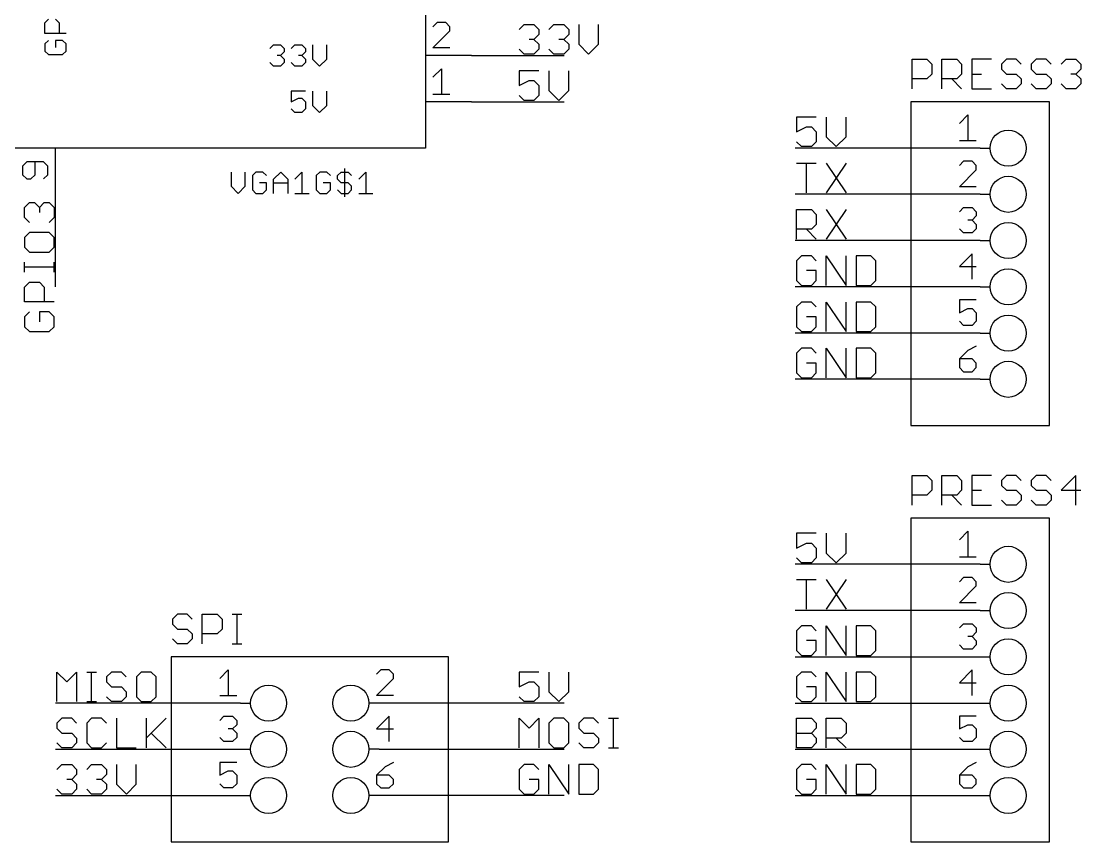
# Model space of a CAD drawing. Extents: x 58.5 to 152.9, y 20.3 to 109.
# Drawn here: x 94.6 to 152.9, y 20.3 to 65.4 of the extents above; entities that cross this region are included whole.
import ezdxf

# ---------------------------------------------------------------- set-up
doc = ezdxf.new("R2010")
doc.units = 0
for name, color, linetype in [('91', 82, 'CONTINUOUS'), ('94', 22, 'CONTINUOUS'), ('95', 253, 'CONTINUOUS')]:
    doc.layers.add(name, color=color, linetype=linetype)

msp = doc.modelspace()

# ---------------------------------------------------------------- linework, layer by layer
at = {"layer": '91'}
for p, q in [((119.38, 63.5), (124.46, 63.5)), ((119.38, 60.96), (124.46, 60.96)), ((147.32, 58.42), (137.16, 58.42)), ((96.52, 50.8), (96.52, 55.88)), ((147.32, 55.88), (137.16, 55.88)), ((147.32, 53.34), (137.16, 53.34)), ((147.32, 50.8), (137.16, 50.8)), ((147.32, 48.26), (137.16, 48.26)), ((147.32, 45.72), (137.16, 45.72)), ((147.32, 35.56), (137.16, 35.56)), ((147.32, 33.02), (137.16, 33.02)), ((137.16, 30.48), (147.32, 30.48)), ((106.68, 27.94), (96.52, 27.94)), ((124.46, 27.94), (114.3, 27.94)), ((137.16, 27.94), (147.32, 27.94)), ((96.52, 25.4), (106.68, 25.4)), ((114.3, 25.4), (124.46, 25.4)), ((137.16, 25.4), (147.32, 25.4)), ((96.52, 22.86), (106.68, 22.86)), ((124.46, 22.86), (114.3, 22.86)), ((137.16, 22.86), (147.32, 22.86))]:
    msp.add_line(p, q, dxfattribs=at)
at = {"layer": '94'}
for p, q in [((116.84, 81.28), (116.84, 58.42)), ((95.9348, 65.3049), (96.1297, 65.4998)), ((95.9348, 64.7202), (95.9348, 65.3049)), ((96.5195, 65.4998), (96.7144, 65.3049)), ((96.7144, 65.3049), (96.7144, 64.7202)), ((97.1042, 64.7202), (95.9348, 64.7202)), ((96.1297, 64.3304), (95.9348, 64.1355)), ((95.9348, 64.1355), (95.9348, 63.7457)), ((96.9093, 64.3304), (96.5195, 64.3304)), ((96.5195, 64.3304), (96.5195, 63.9406)), ((97.1042, 64.1355), (96.9093, 64.3304)), ((97.1042, 63.7457), (97.1042, 64.1355)), ((108.3026, 63.8903), (108.4975, 64.0852)), ((108.4975, 64.0852), (108.8873, 64.0852)), ((108.8873, 64.0852), (109.0822, 63.8903)), ((109.472, 63.8903), (109.6669, 64.0852)), ((109.6669, 64.0852), (110.0567, 64.0852)), ((110.0567, 64.0852), (110.2516, 63.8903)), ((110.6414, 64.0852), (110.6414, 63.3056)), ((111.421, 63.3056), (111.421, 64.0852)), ((95.9348, 63.7457), (96.1297, 63.5508)), ((96.1297, 63.5508), (96.9093, 63.5508)), ((96.9093, 63.5508), (97.1042, 63.7457)), ((108.8873, 63.5005), (108.6924, 63.5005)), ((109.0822, 63.6954), (108.8873, 63.5005)), ((108.8873, 63.5005), (109.0822, 63.3056)), ((109.0822, 63.8903), (109.0822, 63.6954)), ((110.0567, 63.5005), (109.8618, 63.5005)), ((110.2516, 63.6954), (110.0567, 63.5005)), ((110.0567, 63.5005), (110.2516, 63.3056)), ((110.2516, 63.8903), (110.2516, 63.6954)), ((119.38, 63.5), (116.84, 63.5)), ((108.4975, 62.9158), (108.3026, 63.1107)), ((108.8873, 62.9158), (108.4975, 62.9158)), ((109.0822, 63.1107), (108.8873, 62.9158)), ((109.0822, 63.3056), (109.0822, 63.1107)), ((109.6669, 62.9158), (109.472, 63.1107)), ((110.0567, 62.9158), (109.6669, 62.9158)), ((110.2516, 63.1107), (110.0567, 62.9158)), ((110.2516, 63.3056), (110.2516, 63.1107)), ((110.6414, 63.3056), (111.0312, 62.9158)), ((111.0312, 62.9158), (111.421, 63.3056)), ((110.2516, 61.5452), (109.472, 61.5452)), ((109.472, 61.5452), (109.472, 60.9605)), ((109.472, 60.9605), (109.8618, 61.1554)), ((109.8618, 61.1554), (110.0567, 61.1554)), ((110.0567, 61.1554), (110.2516, 60.9605)), ((110.6414, 61.5452), (110.6414, 60.7656)), ((111.421, 60.7656), (111.421, 61.5452)), ((109.6669, 60.3758), (109.472, 60.5707)), ((110.2516, 60.5707), (110.0567, 60.3758)), ((110.2516, 60.9605), (110.2516, 60.5707)), ((110.6414, 60.7656), (111.0312, 60.3758)), ((111.0312, 60.3758), (111.421, 60.7656)), ((119.38, 60.96), (116.84, 60.96)), ((151.13, 60.96), (143.51, 60.96)), ((143.51, 60.96), (143.51, 43.18)), ((151.13, 43.18), (151.13, 60.96)), ((110.0567, 60.3758), (109.6669, 60.3758)), ((116.84, 58.42), (76.2, 58.42)), ((96.52, 55.88), (96.52, 58.42)), ((147.32, 58.42), (147.8788, 58.42)), ((147.32, 55.88), (147.8788, 55.88)), ((147.32, 53.34), (147.8788, 53.34)), ((147.32, 50.8), (147.8788, 50.8)), ((147.32, 48.26), (147.8788, 48.26)), ((147.32, 45.72), (147.8788, 45.72)), ((143.51, 43.18), (151.13, 43.18)), ((151.13, 38.1), (143.51, 38.1)), ((143.51, 38.1), (143.51, 20.32)), ((151.13, 20.32), (151.13, 38.1)), ((147.32, 35.56), (147.8788, 35.56)), ((147.32, 33.02), (147.8788, 33.02)), ((118.11, 30.48), (102.87, 30.48)), ((102.87, 30.48), (102.87, 20.32)), ((118.11, 20.32), (118.11, 30.48)), ((147.32, 30.48), (147.8788, 30.48)), ((106.68, 27.94), (107.2388, 27.94)), ((114.3, 27.94), (113.7412, 27.94)), ((147.32, 27.94), (147.8788, 27.94)), ((106.68, 25.4), (107.2388, 25.4)), ((114.3, 25.4), (113.7412, 25.4)), ((147.32, 25.4), (147.8788, 25.4)), ((106.68, 22.86), (107.2388, 22.86)), ((114.3, 22.86), (113.7412, 22.86)), ((147.32, 22.86), (147.8788, 22.86)), ((102.87, 20.32), (118.11, 20.32)), ((143.51, 20.32), (151.13, 20.32))]:
    msp.add_line(p, q, dxfattribs=at)
for centre in [(148.8694, 58.42), (148.8694, 55.88), (148.8694, 53.34), (148.8694, 50.8), (148.8694, 48.26), (148.8694, 45.72), (148.8694, 35.56), (148.8694, 33.02), (148.8694, 30.48), (108.2294, 27.94), (112.7506, 27.94), (148.8694, 27.94), (108.2294, 25.4), (112.7506, 25.4), (148.8694, 25.4), (108.2294, 22.86), (112.7506, 22.86), (148.8694, 22.86)]:
    msp.add_circle(centre, 0.9906, dxfattribs=at)
at = {"layer": '95'}
for p, q in [((117.4921, 65.3173), (117.2591, 65.0843)), ((117.9582, 65.3173), (117.4921, 65.3173)), ((118.1912, 65.0843), (117.9582, 65.3173)), ((117.2591, 63.9191), (118.1912, 64.8512)), ((118.1912, 64.8512), (118.1912, 65.0843)), ((121.9962, 64.932), (122.2674, 65.2032)), ((122.2674, 65.2032), (122.8097, 65.2032)), ((122.8097, 65.2032), (123.0809, 64.932)), ((123.0809, 64.6609), (122.8097, 64.3897)), ((123.0809, 64.932), (123.0809, 64.6609)), ((123.6334, 64.932), (123.9045, 65.2032)), ((123.9045, 65.2032), (124.4469, 65.2032)), ((124.4469, 65.2032), (124.718, 64.932)), ((124.718, 64.6609), (124.4469, 64.3897)), ((124.718, 64.932), (124.718, 64.6609)), ((125.2705, 65.2032), (125.2705, 64.1185)), ((126.3552, 64.1185), (126.3552, 65.2032)), ((122.8097, 64.3897), (122.5385, 64.3897)), ((122.8097, 64.3897), (123.0809, 64.1185)), ((123.0809, 64.1185), (123.0809, 63.8474)), ((124.4469, 64.3897), (124.1757, 64.3897)), ((124.4469, 64.3897), (124.718, 64.1185)), ((124.718, 64.1185), (124.718, 63.8474)), ((125.2705, 64.1185), (125.8128, 63.5762)), ((125.8128, 63.5762), (126.3552, 64.1185)), ((118.1912, 63.9191), (117.2591, 63.9191)), ((122.2674, 63.5762), (121.9962, 63.8474)), ((122.8097, 63.5762), (122.2674, 63.5762)), ((123.0809, 63.8474), (122.8097, 63.5762)), ((123.9045, 63.5762), (123.6334, 63.8474)), ((124.4469, 63.5762), (123.9045, 63.5762)), ((124.718, 63.8474), (124.4469, 63.5762)), ((143.5862, 61.6712), (143.5862, 63.2982)), ((143.5862, 63.2982), (144.3997, 63.2982)), ((144.3997, 63.2982), (144.6709, 63.027)), ((144.6709, 63.027), (144.6709, 62.4847)), ((145.2234, 61.6712), (145.2234, 63.2982)), ((145.2234, 63.2982), (146.0369, 63.2982)), ((146.0369, 63.2982), (146.308, 63.027)), ((146.308, 63.027), (146.308, 62.4847)), ((147.9452, 63.2982), (146.8605, 63.2982)), ((146.8605, 63.2982), (146.8605, 61.6712)), ((148.7688, 63.2982), (148.4977, 63.027)), ((148.4977, 63.027), (148.4977, 62.7559)), ((149.3112, 63.2982), (148.7688, 63.2982)), ((149.5823, 63.027), (149.3112, 63.2982)), ((150.406, 63.2982), (150.1348, 63.027)), ((150.1348, 63.027), (150.1348, 62.7559)), ((150.9483, 63.2982), (150.406, 63.2982)), ((151.2195, 63.027), (150.9483, 63.2982)), ((151.772, 63.027), (152.0431, 63.2982)), ((152.0431, 63.2982), (152.5855, 63.2982)), ((152.5855, 63.2982), (152.8566, 63.027)), ((152.8566, 63.027), (152.8566, 62.7559)), ((117.2591, 62.3112), (117.7252, 62.7773)), ((117.7252, 62.7773), (117.7252, 61.3791)), ((123.0809, 62.6632), (121.9962, 62.6632)), ((121.9962, 62.6632), (121.9962, 61.8497)), ((123.6334, 62.6632), (123.6334, 61.5785)), ((124.718, 61.5785), (124.718, 62.6632)), ((144.6709, 62.4847), (144.3997, 62.2135)), ((146.308, 62.4847), (146.0369, 62.2135)), ((146.8605, 62.4847), (147.4028, 62.4847)), ((148.4977, 62.7559), (148.7688, 62.4847)), ((148.7688, 62.4847), (149.3112, 62.4847)), ((149.3112, 62.4847), (149.5823, 62.2135)), ((150.1348, 62.7559), (150.406, 62.4847)), ((150.406, 62.4847), (150.9483, 62.4847)), ((150.9483, 62.4847), (151.2195, 62.2135)), ((152.5855, 62.4847), (152.3143, 62.4847)), ((152.8566, 62.7559), (152.5855, 62.4847)), ((152.5855, 62.4847), (152.8566, 62.2135)), ((121.9962, 61.8497), (122.5385, 62.1209)), ((122.5385, 62.1209), (122.8097, 62.1209)), ((122.8097, 62.1209), (123.0809, 61.8497)), ((123.0809, 61.8497), (123.0809, 61.3074)), ((144.3997, 62.2135), (143.5862, 62.2135)), ((146.0369, 62.2135), (145.2234, 62.2135)), ((145.7657, 62.2135), (146.308, 61.6712)), ((148.7688, 61.6712), (148.4977, 61.9424)), ((149.5823, 61.9424), (149.3112, 61.6712)), ((149.5823, 62.2135), (149.5823, 61.9424)), ((150.406, 61.6712), (150.1348, 61.9424)), ((151.2195, 61.9424), (150.9483, 61.6712)), ((151.2195, 62.2135), (151.2195, 61.9424)), ((152.0431, 61.6712), (151.772, 61.9424)), ((152.8566, 61.9424), (152.5855, 61.6712)), ((152.8566, 62.2135), (152.8566, 61.9424)), ((117.2591, 61.3791), (118.1912, 61.3791)), ((122.2674, 61.0362), (121.9962, 61.3074)), ((123.0809, 61.3074), (122.8097, 61.0362)), ((123.6334, 61.5785), (124.1757, 61.0362)), ((124.1757, 61.0362), (124.718, 61.5785)), ((146.8605, 61.6712), (147.9452, 61.6712)), ((149.3112, 61.6712), (148.7688, 61.6712)), ((150.9483, 61.6712), (150.406, 61.6712)), ((152.5855, 61.6712), (152.0431, 61.6712)), ((122.8097, 61.0362), (122.2674, 61.0362)), ((138.3209, 60.1232), (137.2362, 60.1232)), ((137.2362, 60.1232), (137.2362, 59.3097)), ((138.8734, 60.1232), (138.8734, 59.0385)), ((139.958, 59.0385), (139.958, 60.1232)), ((146.1834, 59.7712), (146.6495, 60.2373)), ((146.6495, 60.2373), (146.6495, 58.8391)), ((137.2362, 59.3097), (137.7785, 59.5809)), ((137.7785, 59.5809), (138.0497, 59.5809)), ((138.0497, 59.5809), (138.3209, 59.3097)), ((138.3209, 59.3097), (138.3209, 58.7674)), ((138.8734, 59.0385), (139.4157, 58.4962)), ((139.4157, 58.4962), (139.958, 59.0385)), ((146.1834, 58.8391), (147.1156, 58.8391)), ((137.5074, 58.4962), (137.2362, 58.7674)), ((138.0497, 58.4962), (137.5074, 58.4962)), ((138.3209, 58.7674), (138.0497, 58.4962)), ((94.9357, 57.6568), (94.7027, 57.4237)), ((95.8679, 57.6568), (94.9357, 57.6568)), ((95.4018, 56.9577), (95.4018, 57.6568)), ((96.1009, 57.4237), (95.8679, 57.6568)), ((146.4165, 57.6973), (146.1834, 57.4643)), ((146.8825, 57.6973), (146.4165, 57.6973)), ((147.1156, 57.4643), (146.8825, 57.6973)), ((94.7027, 57.4237), (94.7027, 56.9577)), ((96.1009, 56.9577), (96.1009, 57.4237)), ((106.165, 57.1002), (106.165, 56.3206)), ((106.9446, 56.3206), (106.9446, 57.1002)), ((107.5293, 57.1002), (107.3344, 56.9053)), ((107.9191, 57.1002), (107.5293, 57.1002)), ((108.114, 56.9053), (107.9191, 57.1002)), ((108.5038, 56.7104), (108.8936, 57.1002)), ((108.8936, 57.1002), (109.2834, 56.7104)), ((109.6732, 56.7104), (110.063, 57.1002)), ((110.063, 57.1002), (110.063, 55.9308)), ((111.0375, 57.1002), (110.8426, 56.9053)), ((111.4273, 57.1002), (111.0375, 57.1002)), ((111.6222, 56.9053), (111.4273, 57.1002)), ((112.012, 56.9053), (112.2069, 57.1002)), ((112.2069, 57.1002), (112.5967, 57.1002)), ((112.4018, 57.2951), (112.4018, 55.7359)), ((112.5967, 57.1002), (112.7916, 56.9053)), ((113.1814, 56.7104), (113.5712, 57.1002)), ((113.5712, 57.1002), (113.5712, 55.9308)), ((137.2362, 57.5832), (138.3209, 57.5832)), ((137.7785, 55.9562), (137.7785, 57.5832)), ((138.8734, 57.5832), (139.958, 55.9562)), ((139.958, 57.5832), (138.8734, 55.9562)), ((146.1834, 56.2991), (147.1156, 57.2312)), ((147.1156, 57.2312), (147.1156, 57.4643)), ((94.7027, 56.9577), (94.9357, 56.7246)), ((94.9357, 56.7246), (95.1688, 56.7246)), ((95.1688, 56.7246), (95.4018, 56.9577)), ((95.8679, 56.7246), (96.1009, 56.9577)), ((107.3344, 56.9053), (107.3344, 56.1257)), ((108.114, 56.5155), (107.7242, 56.5155)), ((108.114, 56.1257), (108.114, 56.5155)), ((108.5038, 55.9308), (108.5038, 56.7104)), ((108.5038, 56.5155), (109.2834, 56.5155)), ((109.2834, 56.7104), (109.2834, 55.9308)), ((110.8426, 56.9053), (110.8426, 56.1257)), ((111.6222, 56.5155), (111.2324, 56.5155)), ((111.6222, 56.1257), (111.6222, 56.5155)), ((112.012, 56.7104), (112.012, 56.9053)), ((112.2069, 56.5155), (112.012, 56.7104)), ((112.5967, 56.5155), (112.2069, 56.5155)), ((112.7916, 56.3206), (112.5967, 56.5155)), ((106.165, 56.3206), (106.5548, 55.9308)), ((106.5548, 55.9308), (106.9446, 56.3206)), ((107.3344, 56.1257), (107.5293, 55.9308)), ((107.5293, 55.9308), (107.9191, 55.9308)), ((107.9191, 55.9308), (108.114, 56.1257)), ((109.6732, 55.9308), (110.4528, 55.9308)), ((110.8426, 56.1257), (111.0375, 55.9308)), ((111.0375, 55.9308), (111.4273, 55.9308)), ((111.4273, 55.9308), (111.6222, 56.1257)), ((112.012, 56.1257), (112.2069, 55.9308)), ((112.2069, 55.9308), (112.5967, 55.9308)), ((112.5967, 55.9308), (112.7916, 56.1257)), ((112.7916, 56.1257), (112.7916, 56.3206)), ((113.1814, 55.9308), (113.961, 55.9308)), ((147.1156, 56.2991), (146.1834, 56.2991)), ((94.8168, 55.1526), (95.088, 55.4238)), ((95.088, 55.4238), (95.3591, 55.4238)), ((95.3591, 55.4238), (95.6303, 55.1526)), ((95.6303, 55.1526), (95.9015, 55.4238)), ((95.9015, 55.4238), (96.1726, 55.4238)), ((96.1726, 55.4238), (96.4438, 55.1526)), ((94.8168, 54.6103), (94.8168, 55.1526)), ((95.6303, 55.1526), (95.6303, 54.8814)), ((96.4438, 55.1526), (96.4438, 54.6103)), ((137.2362, 53.4162), (137.2362, 55.0432)), ((137.2362, 55.0432), (138.0497, 55.0432)), ((138.0497, 55.0432), (138.3209, 54.772)), ((138.3209, 54.772), (138.3209, 54.2297)), ((138.8734, 55.0432), (139.958, 53.4162)), ((139.958, 55.0432), (138.8734, 53.4162)), ((146.1834, 54.9243), (146.4165, 55.1573)), ((146.4165, 55.1573), (146.8825, 55.1573)), ((146.8825, 55.1573), (147.1156, 54.9243)), ((147.1156, 54.9243), (147.1156, 54.6912)), ((95.088, 54.3391), (94.8168, 54.6103)), ((96.4438, 54.6103), (96.1726, 54.3391)), ((138.3209, 54.2297), (138.0497, 53.9585)), ((146.8825, 54.4582), (146.6495, 54.4582)), ((147.1156, 54.6912), (146.8825, 54.4582)), ((146.8825, 54.4582), (147.1156, 54.2252)), ((147.1156, 54.2252), (147.1156, 53.9921)), ((95.088, 53.7866), (94.8168, 53.5154)), ((96.1726, 53.7866), (95.088, 53.7866)), ((96.4438, 53.5154), (96.1726, 53.7866)), ((138.0497, 53.9585), (137.2362, 53.9585)), ((137.7785, 53.9585), (138.3209, 53.4162)), ((146.4165, 53.7591), (146.1834, 53.9921)), ((146.8825, 53.7591), (146.4165, 53.7591)), ((147.1156, 53.9921), (146.8825, 53.7591)), ((94.8168, 53.5154), (94.8168, 52.9731)), ((96.4438, 52.9731), (96.4438, 53.5154)), ((94.8168, 52.9731), (95.088, 52.702)), ((95.088, 52.702), (96.1726, 52.702)), ((96.1726, 52.702), (96.4438, 52.9731)), ((137.5074, 52.5032), (137.2362, 52.232)), ((138.0497, 52.5032), (137.5074, 52.5032)), ((138.3209, 52.232), (138.0497, 52.5032)), ((138.8734, 50.8762), (138.8734, 52.5032)), ((138.8734, 52.5032), (139.958, 50.8762)), ((139.958, 50.8762), (139.958, 52.5032)), ((140.5105, 52.5032), (140.5105, 50.8762)), ((141.324, 52.5032), (140.5105, 52.5032)), ((141.5952, 52.232), (141.324, 52.5032)), ((146.8825, 52.6173), (146.1834, 51.9182)), ((146.8825, 51.2191), (146.8825, 52.6173)), ((94.8168, 51.6105), (94.8168, 52.1528)), ((96.4438, 51.8817), (94.8168, 51.8817)), ((96.4438, 51.6105), (96.4438, 52.1528)), ((137.2362, 52.232), (137.2362, 51.1474)), ((141.5952, 51.1474), (141.5952, 52.232)), ((146.1834, 51.9182), (147.1156, 51.9182)), ((138.3209, 51.6897), (137.7785, 51.6897)), ((138.3209, 51.1474), (138.3209, 51.6897)), ((94.8168, 50.7869), (95.088, 51.058)), ((94.8168, 49.9734), (94.8168, 50.7869)), ((95.088, 51.058), (95.6303, 51.058)), ((95.6303, 51.058), (95.9015, 50.7869)), ((95.9015, 50.7869), (95.9015, 49.9734)), ((137.2362, 51.1474), (137.5074, 50.8762)), ((137.5074, 50.8762), (138.0497, 50.8762)), ((138.0497, 50.8762), (138.3209, 51.1474)), ((140.5105, 50.8762), (141.324, 50.8762)), ((141.324, 50.8762), (141.5952, 51.1474)), ((147.1156, 50.0773), (146.1834, 50.0773)), ((146.1834, 50.0773), (146.1834, 49.3782)), ((96.4438, 49.9734), (94.8168, 49.9734)), ((137.5074, 49.9632), (137.2362, 49.692)), ((137.2362, 49.692), (137.2362, 48.6074)), ((138.0497, 49.9632), (137.5074, 49.9632)), ((138.3209, 49.692), (138.0497, 49.9632)), ((138.8734, 48.3362), (138.8734, 49.9632)), ((138.8734, 49.9632), (139.958, 48.3362)), ((139.958, 48.3362), (139.958, 49.9632)), ((140.5105, 49.9632), (140.5105, 48.3362)), ((141.324, 49.9632), (140.5105, 49.9632)), ((141.5952, 49.692), (141.324, 49.9632)), ((141.5952, 48.6074), (141.5952, 49.692)), ((146.1834, 49.3782), (146.6495, 49.6112)), ((146.6495, 49.6112), (146.8825, 49.6112)), ((146.8825, 49.6112), (147.1156, 49.3782)), ((95.088, 49.4209), (94.8168, 49.1497)), ((94.8168, 49.1497), (94.8168, 48.6074)), ((96.1726, 49.4209), (95.6303, 49.4209)), ((95.6303, 49.4209), (95.6303, 48.8785)), ((96.4438, 49.1497), (96.1726, 49.4209)), ((96.4438, 48.6074), (96.4438, 49.1497)), ((138.3209, 49.1497), (137.7785, 49.1497)), ((138.3209, 48.6074), (138.3209, 49.1497)), ((146.4165, 48.6791), (146.1834, 48.9121)), ((147.1156, 48.9121), (146.8825, 48.6791)), ((147.1156, 49.3782), (147.1156, 48.9121)), ((94.8168, 48.6074), (95.088, 48.3362)), ((95.088, 48.3362), (96.1726, 48.3362)), ((96.1726, 48.3362), (96.4438, 48.6074)), ((137.2362, 48.6074), (137.5074, 48.3362)), ((137.5074, 48.3362), (138.0497, 48.3362)), ((138.0497, 48.3362), (138.3209, 48.6074)), ((140.5105, 48.3362), (141.324, 48.3362)), ((141.324, 48.3362), (141.5952, 48.6074)), ((146.8825, 48.6791), (146.4165, 48.6791)), ((137.5074, 47.4232), (137.2362, 47.152)), ((138.0497, 47.4232), (137.5074, 47.4232)), ((138.3209, 47.152), (138.0497, 47.4232)), ((138.8734, 45.7962), (138.8734, 47.4232)), ((138.8734, 47.4232), (139.958, 45.7962)), ((139.958, 45.7962), (139.958, 47.4232)), ((140.5105, 47.4232), (140.5105, 45.7962)), ((141.324, 47.4232), (140.5105, 47.4232)), ((141.5952, 47.152), (141.324, 47.4232)), ((146.6495, 47.3043), (146.1834, 46.8382)), ((147.1156, 47.5373), (146.6495, 47.3043)), ((137.2362, 47.152), (137.2362, 46.0674)), ((138.3209, 46.6097), (137.7785, 46.6097)), ((138.3209, 46.0674), (138.3209, 46.6097)), ((141.5952, 46.0674), (141.5952, 47.152)), ((146.1834, 46.8382), (146.1834, 46.3721)), ((146.8825, 46.8382), (146.1834, 46.8382)), ((147.1156, 46.6052), (146.8825, 46.8382)), ((147.1156, 46.3721), (147.1156, 46.6052)), ((137.2362, 46.0674), (137.5074, 45.7962)), ((138.0497, 45.7962), (138.3209, 46.0674)), ((141.324, 45.7962), (141.5952, 46.0674)), ((146.1834, 46.3721), (146.4165, 46.1391)), ((146.4165, 46.1391), (146.8825, 46.1391)), ((146.8825, 46.1391), (147.1156, 46.3721)), ((137.5074, 45.7962), (138.0497, 45.7962)), ((140.5105, 45.7962), (141.324, 45.7962)), ((143.5862, 38.8112), (143.5862, 40.4382)), ((143.5862, 40.4382), (144.3997, 40.4382)), ((144.3997, 40.4382), (144.6709, 40.167)), ((145.2234, 38.8112), (145.2234, 40.4382)), ((145.2234, 40.4382), (146.0369, 40.4382)), ((146.0369, 40.4382), (146.308, 40.167)), ((147.9452, 40.4382), (146.8605, 40.4382)), ((146.8605, 40.4382), (146.8605, 38.8112)), ((148.7688, 40.4382), (148.4977, 40.167)), ((149.3112, 40.4382), (148.7688, 40.4382)), ((149.5823, 40.167), (149.3112, 40.4382)), ((150.406, 40.4382), (150.1348, 40.167)), ((150.9483, 40.4382), (150.406, 40.4382)), ((151.2195, 40.167), (150.9483, 40.4382)), ((152.5855, 40.4382), (151.772, 39.6247)), ((152.5855, 38.8112), (152.5855, 40.4382)), ((144.6709, 39.6247), (144.3997, 39.3535)), ((144.6709, 40.167), (144.6709, 39.6247)), ((146.308, 39.6247), (146.0369, 39.3535)), ((146.308, 40.167), (146.308, 39.6247)), ((146.8605, 39.6247), (147.4028, 39.6247)), ((148.4977, 40.167), (148.4977, 39.8959)), ((148.4977, 39.8959), (148.7688, 39.6247)), ((148.7688, 39.6247), (149.3112, 39.6247)), ((149.3112, 39.6247), (149.5823, 39.3535)), ((150.1348, 40.167), (150.1348, 39.8959)), ((150.1348, 39.8959), (150.406, 39.6247)), ((150.406, 39.6247), (150.9483, 39.6247)), ((150.9483, 39.6247), (151.2195, 39.3535)), ((151.772, 39.6247), (152.8566, 39.6247)), ((144.3997, 39.3535), (143.5862, 39.3535)), ((146.0369, 39.3535), (145.2234, 39.3535)), ((145.7657, 39.3535), (146.308, 38.8112)), ((148.7688, 38.8112), (148.4977, 39.0824)), ((149.5823, 39.0824), (149.3112, 38.8112)), ((149.5823, 39.3535), (149.5823, 39.0824)), ((150.406, 38.8112), (150.1348, 39.0824)), ((151.2195, 39.0824), (150.9483, 38.8112)), ((151.2195, 39.3535), (151.2195, 39.0824)), ((146.8605, 38.8112), (147.9452, 38.8112)), ((149.3112, 38.8112), (148.7688, 38.8112)), ((150.9483, 38.8112), (150.406, 38.8112)), ((138.3209, 37.2632), (137.2362, 37.2632)), ((137.2362, 37.2632), (137.2362, 36.4497)), ((138.8734, 37.2632), (138.8734, 36.1785)), ((139.958, 36.1785), (139.958, 37.2632)), ((146.1834, 36.9112), (146.6495, 37.3773)), ((146.6495, 37.3773), (146.6495, 35.9791)), ((137.2362, 36.4497), (137.7785, 36.7209)), ((137.7785, 36.7209), (138.0497, 36.7209)), ((138.0497, 36.7209), (138.3209, 36.4497)), ((138.3209, 36.4497), (138.3209, 35.9074)), ((138.8734, 36.1785), (139.4157, 35.6362)), ((139.4157, 35.6362), (139.958, 36.1785)), ((137.5074, 35.6362), (137.2362, 35.9074)), ((138.0497, 35.6362), (137.5074, 35.6362)), ((138.3209, 35.9074), (138.0497, 35.6362)), ((146.1834, 35.9791), (147.1156, 35.9791)), ((137.2362, 34.7232), (138.3209, 34.7232)), ((137.7785, 33.0962), (137.7785, 34.7232)), ((138.8734, 34.7232), (139.958, 33.0962)), ((139.958, 34.7232), (138.8734, 33.0962)), ((146.4165, 34.8373), (146.1834, 34.6043)), ((146.1834, 33.4391), (147.1156, 34.3712)), ((146.8825, 34.8373), (146.4165, 34.8373)), ((147.1156, 34.6043), (146.8825, 34.8373)), ((147.1156, 34.3712), (147.1156, 34.6043)), ((147.1156, 33.4391), (146.1834, 33.4391)), ((103.2174, 32.8182), (102.9462, 32.547)), ((103.7597, 32.8182), (103.2174, 32.8182)), ((104.0309, 32.547), (103.7597, 32.8182)), ((104.5834, 31.1912), (104.5834, 32.8182)), ((104.5834, 32.8182), (105.3969, 32.8182)), ((105.3969, 32.8182), (105.668, 32.547)), ((106.2205, 32.8182), (106.7628, 32.8182)), ((106.4917, 31.1912), (106.4917, 32.8182)), ((102.9462, 32.547), (102.9462, 32.2759)), ((102.9462, 32.2759), (103.2174, 32.0047)), ((105.668, 32.547), (105.668, 32.0047)), ((137.5074, 32.1832), (137.2362, 31.912)), ((138.0497, 32.1832), (137.5074, 32.1832)), ((138.3209, 31.912), (138.0497, 32.1832)), ((138.8734, 30.5562), (138.8734, 32.1832)), ((138.8734, 32.1832), (139.958, 30.5562)), ((139.958, 30.5562), (139.958, 32.1832)), ((140.5105, 32.1832), (140.5105, 30.5562)), ((141.324, 32.1832), (140.5105, 32.1832)), ((141.5952, 31.912), (141.324, 32.1832)), ((146.1834, 32.0643), (146.4165, 32.2973)), ((146.4165, 32.2973), (146.8825, 32.2973)), ((146.8825, 32.2973), (147.1156, 32.0643)), ((147.1156, 32.0643), (147.1156, 31.8312)), ((103.2174, 31.1912), (102.9462, 31.4624)), ((103.2174, 32.0047), (103.7597, 32.0047)), ((103.7597, 32.0047), (104.0309, 31.7335)), ((104.0309, 31.4624), (103.7597, 31.1912)), ((104.0309, 31.7335), (104.0309, 31.4624)), ((105.3969, 31.7335), (104.5834, 31.7335)), ((105.668, 32.0047), (105.3969, 31.7335)), ((137.2362, 31.912), (137.2362, 30.8274)), ((141.5952, 30.8274), (141.5952, 31.912)), ((146.8825, 31.5982), (146.6495, 31.5982)), ((147.1156, 31.8312), (146.8825, 31.5982)), ((146.8825, 31.5982), (147.1156, 31.3652)), ((103.7597, 31.1912), (103.2174, 31.1912)), ((106.2205, 31.1912), (106.7628, 31.1912)), ((138.3209, 31.3697), (137.7785, 31.3697)), ((138.3209, 30.8274), (138.3209, 31.3697)), ((146.4165, 30.8991), (146.1834, 31.1321)), ((146.8825, 30.8991), (146.4165, 30.8991)), ((147.1156, 31.1321), (146.8825, 30.8991)), ((147.1156, 31.3652), (147.1156, 31.1321)), ((137.2362, 30.8274), (137.5074, 30.5562)), ((137.5074, 30.5562), (138.0497, 30.5562)), ((138.0497, 30.5562), (138.3209, 30.8274)), ((140.5105, 30.5562), (141.324, 30.5562)), ((141.324, 30.5562), (141.5952, 30.8274)), ((105.5434, 29.2912), (106.0095, 29.7573)), ((106.0095, 29.7573), (106.0095, 28.3591)), ((114.3933, 29.7573), (114.1603, 29.5243)), ((114.8594, 29.7573), (114.3933, 29.7573)), ((115.0924, 29.5243), (114.8594, 29.7573)), ((146.8825, 29.7573), (146.1834, 29.0582)), ((146.8825, 28.3591), (146.8825, 29.7573)), ((96.5962, 28.0162), (96.5962, 29.6432)), ((96.5962, 29.6432), (97.1385, 29.1009)), ((97.1385, 29.1009), (97.6809, 29.6432)), ((97.6809, 29.6432), (97.6809, 28.0162)), ((98.2334, 29.6432), (98.7757, 29.6432)), ((98.5045, 28.0162), (98.5045, 29.6432)), ((99.596, 29.6432), (99.3248, 29.372)), ((99.3248, 29.372), (99.3248, 29.1009)), ((100.1383, 29.6432), (99.596, 29.6432)), ((100.4095, 29.372), (100.1383, 29.6432)), ((101.2331, 29.6432), (100.962, 29.372)), ((100.962, 29.372), (100.962, 28.2874)), ((101.7754, 29.6432), (101.2331, 29.6432)), ((102.0466, 29.372), (101.7754, 29.6432)), ((102.0466, 28.2874), (102.0466, 29.372)), ((114.1603, 28.3591), (115.0924, 29.2912)), ((115.0924, 29.2912), (115.0924, 29.5243)), ((123.0809, 29.6432), (121.9962, 29.6432)), ((121.9962, 29.6432), (121.9962, 28.8297)), ((123.6334, 29.6432), (123.6334, 28.5585)), ((124.718, 28.5585), (124.718, 29.6432)), ((137.5074, 29.6432), (137.2362, 29.372)), ((137.2362, 29.372), (137.2362, 28.2874)), ((138.0497, 29.6432), (137.5074, 29.6432)), ((138.3209, 29.372), (138.0497, 29.6432)), ((138.8734, 28.0162), (138.8734, 29.6432)), ((138.8734, 29.6432), (139.958, 28.0162)), ((139.958, 28.0162), (139.958, 29.6432)), ((140.5105, 29.6432), (140.5105, 28.0162)), ((141.324, 29.6432), (140.5105, 29.6432)), ((141.5952, 29.372), (141.324, 29.6432)), ((141.5952, 28.2874), (141.5952, 29.372)), ((99.3248, 29.1009), (99.596, 28.8297)), ((99.596, 28.8297), (100.1383, 28.8297)), ((100.1383, 28.8297), (100.4095, 28.5585)), ((100.4095, 28.5585), (100.4095, 28.2874)), ((121.9962, 28.8297), (122.5385, 29.1009)), ((122.5385, 29.1009), (122.8097, 29.1009)), ((122.8097, 29.1009), (123.0809, 28.8297)), ((123.0809, 28.8297), (123.0809, 28.2874)), ((123.6334, 28.5585), (124.1757, 28.0162)), ((124.1757, 28.0162), (124.718, 28.5585)), ((138.3209, 28.8297), (137.7785, 28.8297)), ((138.3209, 28.2874), (138.3209, 28.8297)), ((146.1834, 29.0582), (147.1156, 29.0582)), ((98.2334, 28.0162), (98.7757, 28.0162)), ((99.596, 28.0162), (99.3248, 28.2874)), ((100.1383, 28.0162), (99.596, 28.0162)), ((100.4095, 28.2874), (100.1383, 28.0162)), ((100.962, 28.2874), (101.2331, 28.0162)), ((101.2331, 28.0162), (101.7754, 28.0162)), ((101.7754, 28.0162), (102.0466, 28.2874)), ((105.5434, 28.3591), (106.4755, 28.3591)), ((115.0924, 28.3591), (114.1603, 28.3591)), ((122.2674, 28.0162), (121.9962, 28.2874)), ((122.8097, 28.0162), (122.2674, 28.0162)), ((123.0809, 28.2874), (122.8097, 28.0162)), ((137.2362, 28.2874), (137.5074, 28.0162)), ((137.5074, 28.0162), (138.0497, 28.0162)), ((138.0497, 28.0162), (138.3209, 28.2874)), ((140.5105, 28.0162), (141.324, 28.0162)), ((141.324, 28.0162), (141.5952, 28.2874)), ((96.8674, 27.1032), (96.5962, 26.832)), ((96.5962, 26.832), (96.5962, 26.5609)), ((97.4097, 27.1032), (96.8674, 27.1032)), ((97.6809, 26.832), (97.4097, 27.1032)), ((98.5045, 27.1032), (98.2334, 26.832)), ((98.2334, 26.832), (98.2334, 25.7474)), ((99.0469, 27.1032), (98.5045, 27.1032)), ((99.318, 26.832), (99.0469, 27.1032)), ((99.8705, 27.1032), (99.8705, 25.4762)), ((101.5077, 27.1032), (101.5077, 25.4762)), ((101.5077, 26.0185), (102.5923, 27.1032)), ((105.5434, 26.9843), (105.7765, 27.2173)), ((105.7765, 27.2173), (106.2425, 27.2173)), ((106.2425, 27.2173), (106.4755, 26.9843)), ((106.4755, 26.9843), (106.4755, 26.7512)), ((114.8594, 27.2173), (114.1603, 26.5182)), ((114.8594, 25.8191), (114.8594, 27.2173)), ((121.9962, 25.4762), (121.9962, 27.1032)), ((121.9962, 27.1032), (122.5385, 26.5609)), ((122.5385, 26.5609), (123.0809, 27.1032)), ((123.0809, 27.1032), (123.0809, 25.4762)), ((123.9045, 27.1032), (123.6334, 26.832)), ((123.6334, 26.832), (123.6334, 25.7474)), ((124.4469, 27.1032), (123.9045, 27.1032)), ((124.718, 26.832), (124.4469, 27.1032)), ((124.718, 25.7474), (124.718, 26.832)), ((125.5417, 27.1032), (125.2705, 26.832)), ((125.2705, 26.832), (125.2705, 26.5609)), ((126.084, 27.1032), (125.5417, 27.1032)), ((126.3552, 26.832), (126.084, 27.1032)), ((126.9077, 27.1032), (127.45, 27.1032)), ((127.1788, 25.4762), (127.1788, 27.1032)), ((137.2362, 25.4762), (137.2362, 27.1032)), ((137.2362, 27.1032), (138.0497, 27.1032)), ((138.0497, 27.1032), (138.3209, 26.832)), ((138.3209, 26.832), (138.3209, 26.5609)), ((138.8734, 25.4762), (138.8734, 27.1032)), ((138.8734, 27.1032), (139.6868, 27.1032)), ((139.6868, 27.1032), (139.958, 26.832)), ((139.958, 26.832), (139.958, 26.2897)), ((147.1156, 27.2173), (146.1834, 27.2173)), ((146.1834, 27.2173), (146.1834, 26.5182)), ((96.5962, 26.5609), (96.8674, 26.2897)), ((96.8674, 26.2897), (97.4097, 26.2897)), ((97.4097, 26.2897), (97.6809, 26.0185)), ((101.7788, 26.2897), (102.5923, 25.4762)), ((106.2425, 26.5182), (106.0095, 26.5182)), ((106.4755, 26.7512), (106.2425, 26.5182)), ((106.2425, 26.5182), (106.4755, 26.2852)), ((106.4755, 26.2852), (106.4755, 26.0521)), ((114.1603, 26.5182), (115.0924, 26.5182)), ((125.2705, 26.5609), (125.5417, 26.2897)), ((125.5417, 26.2897), (126.084, 26.2897)), ((126.084, 26.2897), (126.3552, 26.0185)), ((137.2362, 26.2897), (138.0497, 26.2897)), ((138.3209, 26.5609), (138.0497, 26.2897)), ((138.0497, 26.2897), (138.3209, 26.0185)), ((139.958, 26.2897), (139.6868, 26.0185)), ((146.1834, 26.5182), (146.6495, 26.7512)), ((146.6495, 26.7512), (146.8825, 26.7512)), ((146.8825, 26.7512), (147.1156, 26.5182)), ((147.1156, 26.5182), (147.1156, 26.0521)), ((96.8674, 25.4762), (96.5962, 25.7474)), ((97.6809, 25.7474), (97.4097, 25.4762)), ((97.6809, 26.0185), (97.6809, 25.7474)), ((98.2334, 25.7474), (98.5045, 25.4762)), ((99.0469, 25.4762), (99.318, 25.7474)), ((105.7765, 25.8191), (105.5434, 26.0521)), ((106.2425, 25.8191), (105.7765, 25.8191)), ((106.4755, 26.0521), (106.2425, 25.8191)), ((123.6334, 25.7474), (123.9045, 25.4762)), ((124.4469, 25.4762), (124.718, 25.7474)), ((125.5417, 25.4762), (125.2705, 25.7474)), ((126.3552, 25.7474), (126.084, 25.4762)), ((126.3552, 26.0185), (126.3552, 25.7474)), ((138.3209, 25.7474), (138.0497, 25.4762)), ((138.3209, 26.0185), (138.3209, 25.7474)), ((139.6868, 26.0185), (138.8734, 26.0185)), ((139.4157, 26.0185), (139.958, 25.4762)), ((146.4165, 25.8191), (146.1834, 26.0521)), ((146.8825, 25.8191), (146.4165, 25.8191)), ((147.1156, 26.0521), (146.8825, 25.8191)), ((97.4097, 25.4762), (96.8674, 25.4762)), ((98.5045, 25.4762), (99.0469, 25.4762)), ((99.8705, 25.4762), (100.9552, 25.4762)), ((123.9045, 25.4762), (124.4469, 25.4762)), ((126.084, 25.4762), (125.5417, 25.4762)), ((126.9077, 25.4762), (127.45, 25.4762)), ((138.0497, 25.4762), (137.2362, 25.4762)), ((96.5962, 24.292), (96.8674, 24.5632)), ((96.8674, 24.5632), (97.4097, 24.5632)), ((97.4097, 24.5632), (97.6809, 24.292)), ((98.2334, 24.292), (98.5045, 24.5632)), ((98.5045, 24.5632), (99.0469, 24.5632)), ((99.0469, 24.5632), (99.318, 24.292)), ((99.8705, 24.5632), (99.8705, 23.4785)), ((100.9552, 23.4785), (100.9552, 24.5632)), ((106.4755, 24.6773), (105.5434, 24.6773)), ((105.5434, 24.6773), (105.5434, 23.9782)), ((115.0924, 24.6773), (114.6264, 24.4443)), ((122.2674, 24.5632), (121.9962, 24.292)), ((122.8097, 24.5632), (122.2674, 24.5632)), ((123.0809, 24.292), (122.8097, 24.5632)), ((123.6334, 22.9362), (123.6334, 24.5632)), ((123.6334, 24.5632), (124.718, 22.9362)), ((124.718, 22.9362), (124.718, 24.5632)), ((125.2705, 24.5632), (125.2705, 22.9362)), ((126.084, 24.5632), (125.2705, 24.5632)), ((126.3552, 24.292), (126.084, 24.5632)), ((137.5074, 24.5632), (137.2362, 24.292)), ((138.0497, 24.5632), (137.5074, 24.5632)), ((138.3209, 24.292), (138.0497, 24.5632)), ((138.8734, 22.9362), (138.8734, 24.5632)), ((138.8734, 24.5632), (139.958, 22.9362)), ((139.958, 22.9362), (139.958, 24.5632)), ((140.5105, 24.5632), (140.5105, 22.9362)), ((141.324, 24.5632), (140.5105, 24.5632)), ((141.5952, 24.292), (141.324, 24.5632)), ((147.1156, 24.6773), (146.6495, 24.4443)), ((97.6809, 24.0209), (97.4097, 23.7497)), ((97.6809, 24.292), (97.6809, 24.0209)), ((99.318, 24.0209), (99.0469, 23.7497)), ((99.318, 24.292), (99.318, 24.0209)), ((105.5434, 23.9782), (106.0095, 24.2112)), ((106.0095, 24.2112), (106.2425, 24.2112)), ((106.2425, 24.2112), (106.4755, 23.9782)), ((106.4755, 23.9782), (106.4755, 23.5121)), ((114.6264, 24.4443), (114.1603, 23.9782)), ((114.1603, 23.9782), (114.1603, 23.5121)), ((114.8594, 23.9782), (114.1603, 23.9782)), ((115.0924, 23.7452), (114.8594, 23.9782)), ((121.9962, 24.292), (121.9962, 23.2074)), ((126.3552, 23.2074), (126.3552, 24.292)), ((137.2362, 24.292), (137.2362, 23.2074)), ((141.5952, 23.2074), (141.5952, 24.292)), ((146.6495, 24.4443), (146.1834, 23.9782)), ((146.1834, 23.9782), (146.1834, 23.5121)), ((146.8825, 23.9782), (146.1834, 23.9782)), ((147.1156, 23.7452), (146.8825, 23.9782)), ((97.4097, 23.7497), (97.1385, 23.7497)), ((97.4097, 23.7497), (97.6809, 23.4785)), ((97.6809, 23.4785), (97.6809, 23.2074)), ((99.0469, 23.7497), (98.7757, 23.7497)), ((99.0469, 23.7497), (99.318, 23.4785)), ((99.318, 23.4785), (99.318, 23.2074)), ((99.8705, 23.4785), (100.4128, 22.9362)), ((100.4128, 22.9362), (100.9552, 23.4785)), ((105.7765, 23.2791), (105.5434, 23.5121)), ((106.4755, 23.5121), (106.2425, 23.2791)), ((114.1603, 23.5121), (114.3933, 23.2791)), ((114.8594, 23.2791), (115.0924, 23.5121)), ((115.0924, 23.5121), (115.0924, 23.7452)), ((123.0809, 23.7497), (122.5385, 23.7497)), ((123.0809, 23.2074), (123.0809, 23.7497)), ((138.3209, 23.7497), (137.7785, 23.7497)), ((138.3209, 23.2074), (138.3209, 23.7497)), ((146.1834, 23.5121), (146.4165, 23.2791)), ((146.8825, 23.2791), (147.1156, 23.5121)), ((147.1156, 23.5121), (147.1156, 23.7452)), ((96.8674, 22.9362), (96.5962, 23.2074)), ((97.4097, 22.9362), (96.8674, 22.9362)), ((97.6809, 23.2074), (97.4097, 22.9362)), ((98.5045, 22.9362), (98.2334, 23.2074)), ((99.0469, 22.9362), (98.5045, 22.9362)), ((99.318, 23.2074), (99.0469, 22.9362)), ((106.2425, 23.2791), (105.7765, 23.2791)), ((114.3933, 23.2791), (114.8594, 23.2791)), ((121.9962, 23.2074), (122.2674, 22.9362)), ((122.2674, 22.9362), (122.8097, 22.9362)), ((122.8097, 22.9362), (123.0809, 23.2074)), ((125.2705, 22.9362), (126.084, 22.9362)), ((126.084, 22.9362), (126.3552, 23.2074)), ((137.2362, 23.2074), (137.5074, 22.9362)), ((137.5074, 22.9362), (138.0497, 22.9362)), ((138.0497, 22.9362), (138.3209, 23.2074)), ((140.5105, 22.9362), (141.324, 22.9362)), ((141.324, 22.9362), (141.5952, 23.2074)), ((146.4165, 23.2791), (146.8825, 23.2791))]:
    msp.add_line(p, q, dxfattribs=at)

doc.saveas('drawing.dxf')
